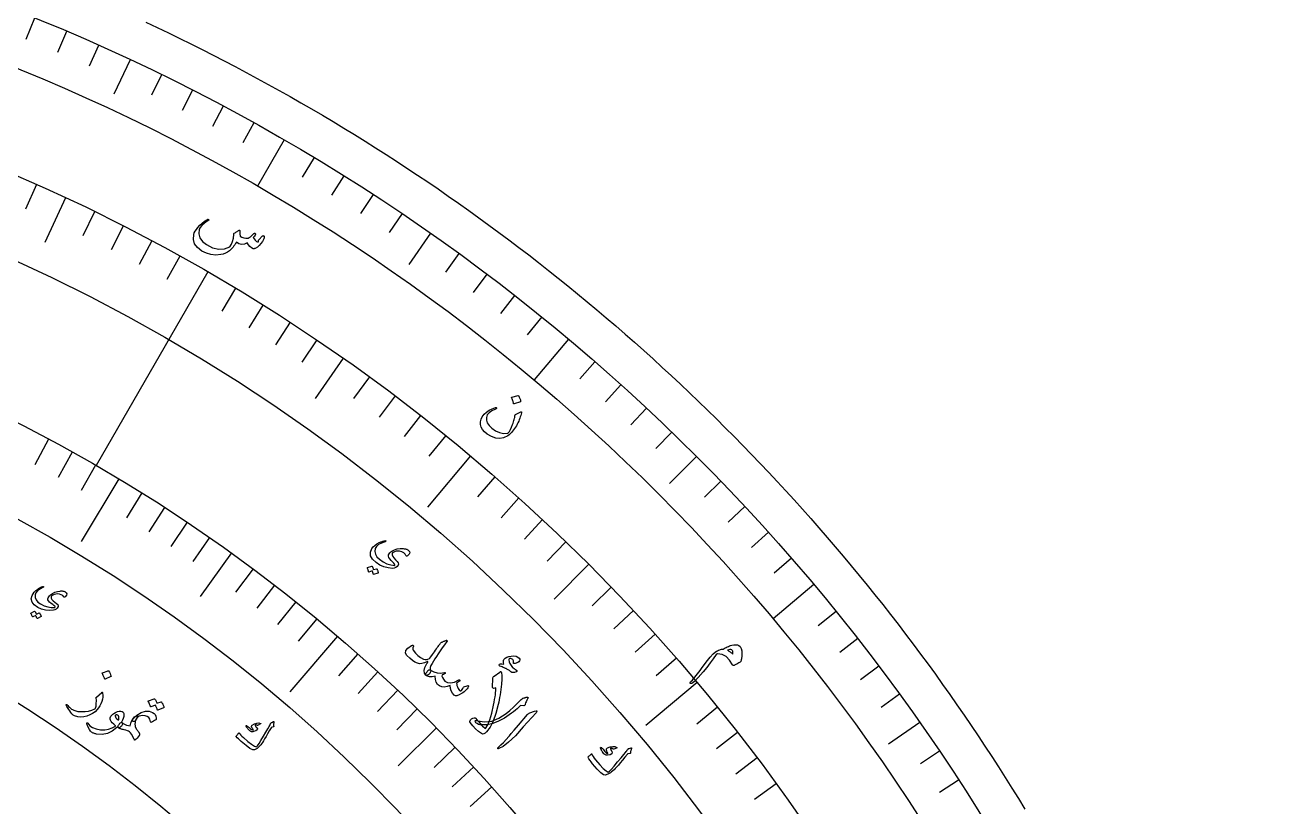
# Model space of a CAD drawing. Header units: millimetres. Extents: x -59 to 59, y -59 to 76.
# Drawn here: x 21.39 to 57.82, y 30.71 to 53.41 of the extents above; entities that cross this region are included whole.
import ezdxf

# ---------------------------------------------------------------- set-up
doc = ezdxf.new("R2010")
doc.units = ezdxf.units.MM
for name, color, linetype in [('CUT_OUTER', 1, 'Continuous'), ('ENGRAVE', 7, 'Continuous'), ('ENGRAVE_FINE', 8, 'Continuous'), ('TEXT', 5, 'Continuous')]:
    doc.layers.add(name, color=color, linetype=linetype)

msp = doc.modelspace()

# ---------------------------------------------------------------- linework, layer by layer
at = {"layer": 'CUT_OUTER'}
msp.add_lwpolyline([(24.898, 53.4891), (25.2258, 53.3354), (25.5525, 53.1796), (25.8784, 53.0218), (26.2032, 52.862), (26.5271, 52.7002), (26.8499, 52.5365), (27.1718, 52.3707), (27.4926, 52.203), (27.8124, 52.0334), (28.1312, 51.8617), (28.4488, 51.6881), (28.7655, 51.5126), (29.081, 51.3351), (29.3954, 51.1557), (29.7088, 50.9744), (30.021, 50.7911), (30.3321, 50.606), (30.642, 50.4189), (30.9508, 50.23), (31.2584, 50.0391), (31.5649, 49.8464), (31.8701, 49.6517), (32.1742, 49.4553), (32.477, 49.2569), (32.7786, 49.0567), (33.079, 48.8547), (33.3782, 48.6508), (33.6761, 48.445), (33.9727, 48.2375), (34.268, 48.0281), (34.5621, 47.817), (34.8548, 47.604), (35.1463, 47.3892), (35.4364, 47.1727), (35.7252, 46.9544), (36.0126, 46.7343), (36.2987, 46.5124), (36.5834, 46.2888), (36.8667, 46.0635), (37.1487, 45.8364), (37.4292, 45.6076), (37.7083, 45.3771), (37.9861, 45.1449), (38.2623, 44.9109), (38.5372, 44.6753), (38.8106, 44.438), (39.0825, 44.199), (39.353, 43.9584), (39.622, 43.7161), (39.8895, 43.4722), (40.1555, 43.2266), (40.4199, 42.9794), (40.6829, 42.7306), (40.9443, 42.4801), (41.2042, 42.2281), (41.4625, 41.9745), (41.7193, 41.7193), (41.9745, 41.4625), (42.2281, 41.2042), (42.4801, 40.9443), (42.7306, 40.6829), (42.9794, 40.4199), (43.2266, 40.1555), (43.4722, 39.8895), (43.7161, 39.622), (43.9584, 39.353), (44.199, 39.0825), (44.438, 38.8106), (44.6753, 38.5372), (44.9109, 38.2623), (45.1449, 37.9861), (45.3771, 37.7083), (45.6076, 37.4292), (45.8364, 37.1487), (46.0635, 36.8667), (46.2888, 36.5834), (46.5124, 36.2987), (46.7343, 36.0126), (46.9544, 35.7252), (47.1727, 35.4364), (47.3892, 35.1463), (47.604, 34.8548), (47.817, 34.5621), (48.0281, 34.268), (48.2375, 33.9727), (48.445, 33.6761), (48.6508, 33.3782), (48.8547, 33.079), (49.0567, 32.7786), (49.2569, 32.477), (49.4553, 32.1742), (49.6517, 31.8701), (49.8464, 31.5649), (50.0391, 31.2584), (50.23, 30.9508), (50.4189, 30.642)], dxfattribs=at)
at = {"layer": 'ENGRAVE'}
for points in [[(24.4358, 52.4027), (23.9683, 51.4001)], [(28.91, 50.0736), (28.1356, 48.7323)], [(22.5657, 48.3923), (21.9623, 47.0983)], [(33.1642, 47.3634), (32.5297, 46.4572)], [(26.6975, 46.2414), (23.4525, 40.6209)], [(37.166, 44.2927), (36.1705, 43.1063)], [(30.6261, 43.7386), (29.8072, 42.569)], [(34.3216, 40.9029), (33.0701, 39.4115)], [(40.8849, 40.8849), (40.1027, 40.1027)], [(24.1113, 40.2334), (23.0195, 38.4115)], [(27.3782, 38.0856), (26.469, 36.8209)], [(37.756, 37.756), (36.7464, 36.7464)], [(44.2927, 37.166), (43.1063, 36.1705)], [(30.4581, 35.6705), (29.0788, 34.0552)], [(40.9029, 34.3216), (39.4115, 33.0701)], [(47.3634, 33.1642), (46.4572, 32.5297)], [(33.3295, 33.0034), (32.2227, 31.9074)]]:
    msp.add_lwpolyline(points, dxfattribs=at)
for radius in [57.82, 57.82, 56.2713, 53.395, 53.395, 51.1235, 46.905, 46.905, 44.427, 39.825, 39.825]:
    msp.add_circle((0, 0), radius, dxfattribs=at)
at = {"layer": 'ENGRAVE_FINE'}
for points in [[(21.6598, 53.6098), (21.4111, 52.9944)], [(22.5921, 53.2236), (22.3327, 52.6126)], [(23.5175, 52.8212), (23.2475, 52.2148)], [(25.3466, 51.9683), (25.0557, 51.3717)], [(26.2497, 51.518), (25.9484, 50.9266)], [(27.1448, 51.052), (26.8332, 50.466)], [(28.0317, 50.5705), (27.7099, 49.99)], [(29.7795, 49.5614), (29.4376, 48.9925)], [(30.6399, 49.0341), (30.2882, 48.4712)], [(21.7177, 48.7788), (21.4009, 48.0673)], [(31.491, 48.4919), (31.1295, 47.9353)], [(23.4068, 47.9911), (23.0654, 47.2911)], [(32.3325, 47.935), (31.9614, 47.3847)], [(24.2408, 47.5753), (23.8873, 46.8814)], [(25.0674, 47.145), (24.7018, 46.4573)], [(25.8864, 46.7003), (25.5088, 46.0192)], [(33.9857, 46.7774), (33.5956, 46.2404)], [(34.7969, 46.1771), (34.3975, 45.647)], [(27.5005, 45.7684), (27.0993, 45.1009)], [(35.5975, 45.5628), (35.1889, 45.0397)], [(28.295, 45.2815), (27.8823, 44.6211)], [(36.3873, 44.9346), (35.9696, 44.4187)], [(29.081, 44.7808), (28.6568, 44.1277)], [(29.8581, 44.2665), (29.4226, 43.6208)], [(37.9333, 43.6373), (37.4979, 43.1364)], [(31.3848, 43.1975), (30.927, 42.5674)], [(32.1339, 42.6431), (31.6652, 42.0212)], [(38.6891, 42.9686), (38.245, 42.4754)], [(39.4331, 42.2869), (38.9805, 41.8014)], [(32.8732, 42.0758), (32.3938, 41.4621)], [(40.1651, 41.5922), (39.7041, 41.1148)], [(22.0707, 41.3879), (21.671, 40.6383)], [(33.6026, 41.4957), (33.1124, 40.8905)], [(22.7572, 41.0145), (22.345, 40.2716)], [(23.4374, 40.6296), (23.0129, 39.8937)], [(35.0303, 40.2977), (34.5193, 39.71)], [(41.5922, 40.1651), (41.1148, 39.7041)], [(24.7786, 39.8259), (24.3297, 39.1045)], [(25.4391, 39.4073), (24.9783, 38.6935)], [(35.7282, 39.6802), (35.2071, 39.1015)], [(42.2869, 39.4331), (41.8014, 38.9805)], [(36.4153, 39.0506), (35.8842, 38.4811)], [(26.0926, 38.9776), (25.62, 38.2716)], [(42.9686, 38.6891), (42.4754, 38.245)], [(26.739, 38.537), (26.2547, 37.839)], [(37.0913, 38.4091), (36.5503, 37.8489)], [(43.6373, 37.9333), (43.1364, 37.4979)], [(28.0098, 37.6235), (27.5025, 36.942)], [(28.6338, 37.1508), (28.1151, 36.4779)], [(38.4091, 37.0913), (37.8489, 36.5503)], [(29.2499, 36.6677), (28.7201, 36.0035)], [(29.8581, 36.1742), (29.3173, 35.519)], [(39.0506, 36.4153), (38.4811, 35.8842)], [(44.9346, 36.3873), (44.4187, 35.9696)], [(39.6802, 35.7282), (39.1015, 35.2071)], [(45.5628, 35.5975), (45.0397, 35.1889)], [(31.0497, 35.1567), (30.4873, 34.5199)], [(40.2977, 35.0303), (39.71, 34.5193)], [(31.6328, 34.633), (31.0599, 34.0057)], [(46.1771, 34.7969), (45.647, 34.3975)], [(32.2073, 34.0994), (31.6239, 33.4818)], [(46.7774, 33.9857), (46.2404, 33.5956)], [(32.7729, 33.5562), (32.1793, 32.9484)], [(41.4957, 33.6026), (40.8905, 33.1124)], [(42.0758, 32.8732), (41.4621, 32.3938)], [(33.877, 32.4412), (33.2633, 31.8536)], [(42.6431, 32.1339), (42.0212, 31.6652)], [(47.935, 32.3325), (47.3847, 31.9614)], [(34.4151, 31.8697), (33.7917, 31.2925)], [(43.1975, 31.3848), (42.5674, 30.927)], [(48.4919, 31.491), (47.9353, 31.1295)], [(34.9438, 31.2892), (34.3108, 30.7224)]]:
    msp.add_lwpolyline(points, dxfattribs=at)
at = {"layer": 'TEXT'}
for points in [[(28.2845, 47.2861), (28.2925, 47.2922), (28.3001, 47.2954), (28.3072, 47.2958), (28.3139, 47.2934), (28.321, 47.2878), (28.326, 47.2812), (28.3286, 47.2733), (28.329, 47.2644), (28.3258, 47.2353), (28.3163, 47.2024), (28.3005, 47.1659), (28.2784, 47.1257), (28.2359, 47.064), (28.1872, 47.0102), (28.1326, 46.9643), (28.0719, 46.9264), (28.0544, 46.919), (28.0378, 46.9151), (28.0221, 46.9148), (28.0072, 46.9179), (27.9608, 46.9417), (27.9174, 46.9782), (27.8769, 47.0275), (27.8392, 47.0896), (27.7552, 47.0533), (27.6754, 47.0433), (27.5997, 47.0595), (27.528, 47.1019), (27.503, 47.0645), (27.4778, 47.0291), (27.4525, 46.9959), (27.427, 46.9647), (27.4012, 46.9354), (27.375, 46.9077), (27.3484, 46.8817), (27.3214, 46.8572), (27.2678, 46.816), (27.2088, 46.7834), (27.1446, 46.7594), (27.0751, 46.744), (26.9279, 46.7336), (26.7868, 46.7477), (26.6519, 46.7861), (26.5228, 46.849), (26.3932, 46.9477), (26.3103, 47.0609), (26.2742, 47.1889), (26.2849, 47.3319), (26.3005, 47.3769), (26.3262, 47.426), (26.3621, 47.4792), (26.4082, 47.5365), (26.4642, 47.5962), (26.5291, 47.6546), (26.6028, 47.7118), (26.6853, 47.7676), (26.6912, 47.7708), (26.697, 47.7721), (26.7027, 47.7717), (26.7083, 47.7694), (26.7133, 47.766), (26.717, 47.7621), (26.7196, 47.7576), (26.7209, 47.7526), (26.7203, 47.7467), (26.7182, 47.7413), (26.7146, 47.7365), (26.7094, 47.7322), (26.6019, 47.6566), (26.5225, 47.5893), (26.471, 47.5307), (26.4473, 47.4806), (26.4346, 47.3481), (26.4646, 47.2298), (26.5372, 47.1256), (26.6525, 47.0352), (26.8349, 46.9464), (27.0095, 46.9062), (27.1767, 46.9145), (27.3367, 46.9717), (27.3794, 47.0458), (27.4127, 47.1309), (27.4368, 47.2269), (27.4514, 47.334), (27.4519, 47.3454), (27.4541, 47.3546), (27.4577, 47.3617), (27.4629, 47.3667), (27.4848, 47.3815), (27.5054, 47.3954), (27.5249, 47.4082), (27.5432, 47.42), (27.5601, 47.4305), (27.5756, 47.4396), (27.5897, 47.4473), (27.6022, 47.4535), (27.6085, 47.4555), (27.6136, 47.4549), (27.6174, 47.4516), (27.6199, 47.4456), (27.6208, 47.4417), (27.6217, 47.4359), (27.6228, 47.4282), (27.624, 47.4186), (27.625, 47.4072), (27.6258, 47.3941), (27.6262, 47.3794), (27.6262, 47.363), (27.627, 47.3311), (27.6293, 47.3069), (27.633, 47.2905), (27.6382, 47.282), (27.6837, 47.2499), (27.7363, 47.23), (27.7961, 47.2222), (27.8631, 47.2265), (27.8932, 47.2378), (27.9312, 47.263), (27.9771, 47.3021), (28.031, 47.3551), (28.0362, 47.3601), (28.0422, 47.3633), (28.049, 47.3649), (28.0566, 47.3647), (28.0633, 47.3635), (28.0689, 47.3611), (28.0734, 47.3575), (28.0769, 47.3526), (28.0772, 47.337), (28.067, 47.3139), (28.0466, 47.2833), (28.0157, 47.2452), (28.0394, 47.2005), (28.0702, 47.162), (28.1081, 47.1298), (28.1531, 47.1039), (28.1605, 47.1176), (28.1653, 47.1295), (28.1674, 47.1396), (28.1669, 47.1478), (28.1656, 47.156), (28.1661, 47.1632), (28.1685, 47.1692), (28.1726, 47.1741)], [(35.7011, 42.6581), (35.7049, 42.6585), (35.7088, 42.6572), (35.7129, 42.6545), (35.7171, 42.6503), (35.7386, 42.6104), (35.7558, 42.5692), (35.7687, 42.5267), (35.7773, 42.4829), (35.7771, 42.4774), (35.7755, 42.4732), (35.7724, 42.4702), (35.7679, 42.4684), (35.586, 42.4097), (35.5806, 42.4092), (35.5763, 42.4116), (35.573, 42.417), (35.5708, 42.4252), (35.5689, 42.4324), (35.5657, 42.4434), (35.5612, 42.4584), (35.5553, 42.4772), (35.5479, 42.5001), (35.5387, 42.5272), (35.5278, 42.5585), (35.5151, 42.5941), (35.5138, 42.5993), (35.5142, 42.6032), (35.5163, 42.6056), (35.52, 42.6067)], [(35.8006, 42.1561), (35.7911, 42.117), (35.78, 42.077), (35.7676, 42.0362), (35.7536, 41.9945), (35.7378, 41.952), (35.7198, 41.9085), (35.6996, 41.8641), (35.6772, 41.8188), (35.6535, 41.7748), (35.6283, 41.7327), (35.6014, 41.6925), (35.5731, 41.6541), (35.543, 41.6175), (35.5112, 41.5825), (35.4777, 41.5492), (35.4425, 41.5175), (35.4026, 41.4868), (35.3623, 41.4612), (35.3216, 41.4409), (35.2806, 41.4258), (35.1688, 41.407), (35.0529, 41.4185), (34.9327, 41.4602), (34.8081, 41.532), (34.728, 41.5957), (34.6679, 41.6637), (34.6277, 41.736), (34.6076, 41.8128), (34.6081, 41.8895), (34.6265, 41.9644), (34.663, 42.0376), (34.7176, 42.109), (34.7874, 42.1747), (34.8654, 42.2288), (34.9516, 42.2713), (35.046, 42.3021), (35.0586, 42.3042), (35.0683, 42.3031), (35.075, 42.2988), (35.0789, 42.2915), (35.0801, 42.2819), (35.0757, 42.2734), (35.0656, 42.2661), (35.05, 42.2601), (34.9419, 42.2124), (34.861, 42.1557), (34.8074, 42.09), (34.7808, 42.0153), (34.7808, 41.9378), (34.8073, 41.8603), (34.8603, 41.7829), (34.9397, 41.7054), (35.0505, 41.6296), (35.1643, 41.5797), (35.2813, 41.5559), (35.4015, 41.558), (35.4048, 41.5589), (35.4085, 41.5612), (35.4126, 41.5649), (35.4172, 41.5699), (35.4495, 41.6125), (35.4813, 41.6672), (35.5124, 41.734), (35.5428, 41.8129), (35.5568, 41.8537), (35.5694, 41.892), (35.5805, 41.9279), (35.5902, 41.9613), (35.5984, 41.9923), (35.6047, 42.0207), (35.6093, 42.0466), (35.612, 42.07), (35.6139, 42.0818), (35.6174, 42.0913), (35.6224, 42.0984), (35.6289, 42.1032), (35.7801, 42.1818), (35.7907, 42.1849), (35.7976, 42.1817), (35.8009, 42.172), (35.8006, 42.1561)], [(32.4475, 38.0086), (32.4216, 38.0516), (32.3816, 38.0865), (32.3275, 38.1133), (32.2593, 38.132), (32.2099, 38.1366), (32.1622, 38.1325), (32.1161, 38.1199), (32.0718, 38.0986), (32.0644, 38.093), (32.0583, 38.086), (32.0533, 38.0775), (32.0495, 38.0675), (32.047, 38.0286), (32.0616, 37.9854), (32.093, 37.938), (32.1413, 37.8863), (32.1894, 37.8357), (32.2191, 37.7927), (32.2303, 37.7575), (32.2231, 37.73), (32.1894, 37.6885), (32.1506, 37.6591), (32.1065, 37.6417), (32.0572, 37.6365), (31.9266, 37.6498), (31.8033, 37.6823), (31.6872, 37.7339), (31.5782, 37.8048), (31.4763, 37.9026), (31.4224, 38.0029), (31.4167, 38.1059), (31.4592, 38.2119), (31.4957, 38.2592), (31.5435, 38.3039), (31.6028, 38.3457), (31.6736, 38.3847), (31.6949, 38.3942), (31.7159, 38.4029), (31.7367, 38.4109), (31.7573, 38.4182), (31.7777, 38.4247), (31.7981, 38.4305), (31.8186, 38.4355), (31.839, 38.4399), (31.8487, 38.4407), (31.8553, 38.4388), (31.8587, 38.4343), (31.859, 38.4272), (31.8568, 38.4204), (31.8531, 38.4149), (31.8479, 38.4107), (31.841, 38.4078), (31.7327, 38.3715), (31.6494, 38.3267), (31.5911, 38.2736), (31.5578, 38.2123), (31.5448, 38.1294), (31.5606, 38.0502), (31.6052, 37.9745), (31.6786, 37.9023), (31.7862, 37.8259), (31.8943, 37.7704), (32.0032, 37.7358), (32.1128, 37.722), (32.1204, 37.7223), (32.1253, 37.7249), (32.1276, 37.7297), (32.1272, 37.7367), (32.1185, 37.7566), (32.0978, 37.7848), (32.0652, 37.8211), (32.0206, 37.8656), (31.9768, 37.9129), (31.9491, 37.9557), (31.9374, 37.994), (31.9417, 38.028), (31.9568, 38.0594), (31.9778, 38.088), (32.0046, 38.114), (32.0372, 38.1372), (32.1112, 38.1744), (32.1911, 38.1987), (32.2769, 38.2102), (32.3685, 38.2086), (32.3917, 38.2069), (32.4134, 38.2041), (32.4335, 38.2003), (32.452, 38.1954), (32.4688, 38.1896), (32.484, 38.1831), (32.4976, 38.1757), (32.5096, 38.1676), (32.549, 38.1271), (32.5593, 38.0862), (32.5405, 38.0447), (32.4928, 38.0027), (32.4766, 37.9943), (32.4637, 37.9924), (32.454, 37.9972), (32.4475, 38.0086)], [(31.5897, 37.6269), (31.5923, 37.6272), (31.5949, 37.6264), (31.5977, 37.6246), (31.6005, 37.6217), (31.6079, 37.6085), (31.6146, 37.595), (31.6206, 37.5815), (31.6259, 37.5678), (31.6305, 37.5539), (31.6344, 37.5396), (31.6377, 37.5248), (31.6402, 37.5097), (31.64, 37.506), (31.6387, 37.5029), (31.6363, 37.5005), (31.6328, 37.4987), (31.5082, 37.4581), (31.5058, 37.4582), (31.5036, 37.46), (31.5017, 37.4635), (31.5001, 37.4687), (31.4995, 37.4728), (31.4979, 37.4789), (31.4955, 37.4871), (31.4922, 37.4974), (31.4881, 37.5098), (31.483, 37.5245), (31.4771, 37.5415), (31.4702, 37.5608), (31.3727, 37.5296), (31.3691, 37.5292), (31.3662, 37.5308), (31.3641, 37.5343), (31.3626, 37.5399), (31.3614, 37.5448), (31.3593, 37.5523), (31.3564, 37.5623), (31.3526, 37.5751), (31.3478, 37.5905), (31.3419, 37.6088), (31.3348, 37.63), (31.3265, 37.654), (31.3262, 37.6571), (31.3269, 37.6595), (31.3285, 37.661), (31.331, 37.6617), (31.4538, 37.6986), (31.4564, 37.6989), (31.459, 37.6981), (31.4618, 37.6963), (31.4646, 37.6935), (31.4713, 37.6827), (31.4773, 37.6716), (31.4827, 37.6603), (31.4873, 37.6487), (31.4914, 37.6369), (31.4948, 37.625), (31.4977, 37.613), (31.5, 37.6008)], [(22.5099, 36.8098), (22.4804, 36.8446), (22.4395, 36.8703), (22.3871, 36.8866), (22.3232, 36.8937), (22.2782, 36.8907), (22.2359, 36.8803), (22.1964, 36.8623), (22.1596, 36.8368), (22.1538, 36.8308), (22.1493, 36.8236), (22.146, 36.8152), (22.144, 36.8058), (22.1474, 36.7705), (22.1666, 36.7338), (22.2017, 36.6957), (22.2524, 36.6562), (22.3028, 36.6176), (22.3356, 36.5833), (22.3507, 36.5533), (22.3482, 36.5276), (22.3239, 36.4855), (22.2932, 36.4535), (22.2561, 36.4317), (22.2126, 36.42), (22.0935, 36.4132), (21.9782, 36.4247), (21.8666, 36.4544), (21.7587, 36.5023), (21.6532, 36.5754), (21.5905, 36.6577), (21.5706, 36.7494), (21.5936, 36.8506), (21.6195, 36.8984), (21.656, 36.9453), (21.7032, 36.9914), (21.7611, 37.0365), (21.7789, 37.0481), (21.7965, 37.059), (21.814, 37.0692), (21.8315, 37.0786), (21.8489, 37.0874), (21.8664, 37.0955), (21.884, 37.103), (21.9017, 37.1099), (21.9103, 37.1119), (21.9165, 37.1112), (21.9202, 37.1077), (21.9215, 37.1013), (21.9205, 37.0949), (21.918, 37.0895), (21.9138, 37.0849), (21.9081, 37.0813), (21.8161, 37.0332), (21.7478, 36.981), (21.7031, 36.925), (21.682, 36.8652), (21.6822, 36.7889), (21.7077, 36.72), (21.7586, 36.6585), (21.8348, 36.6043), (21.9423, 36.5511), (22.0473, 36.5168), (22.1499, 36.5013), (22.2503, 36.5047), (22.257, 36.506), (22.2611, 36.509), (22.2625, 36.5136), (22.2611, 36.5199), (22.2504, 36.5365), (22.2279, 36.5589), (22.1934, 36.5868), (22.147, 36.6204), (22.101, 36.6565), (22.0699, 36.691), (22.0539, 36.7237), (22.0529, 36.7548), (22.062, 36.7852), (22.0768, 36.8139), (22.0971, 36.841), (22.1231, 36.8665), (22.1842, 36.9105), (22.2524, 36.9438), (22.3278, 36.9663), (22.4102, 36.9781), (22.4314, 36.9798), (22.4513, 36.9804), (22.4698, 36.9799), (22.4871, 36.9781), (22.5031, 36.9754), (22.5177, 36.9716), (22.5309, 36.967), (22.5428, 36.9614), (22.584, 36.9307), (22.5991, 36.8954), (22.5882, 36.8555), (22.5513, 36.811), (22.538, 36.8011), (22.5267, 36.7976), (22.5173, 36.8005), (22.5099, 36.8098)], [(21.7944, 36.3444), (21.7967, 36.3449), (21.7992, 36.3446), (21.8019, 36.3434), (21.8048, 36.3412), (21.8134, 36.3304), (21.8213, 36.3193), (21.8286, 36.308), (21.8353, 36.2965), (21.8415, 36.2846), (21.847, 36.2723), (21.852, 36.2596), (21.8565, 36.2464), (21.8568, 36.243), (21.8561, 36.2401), (21.8543, 36.2375), (21.8514, 36.2355), (21.7453, 36.1811), (21.7432, 36.1809), (21.741, 36.1822), (21.7388, 36.1851), (21.7366, 36.1895), (21.7354, 36.1931), (21.7332, 36.1984), (21.7299, 36.2054), (21.7254, 36.2141), (21.7199, 36.2246), (21.7133, 36.2371), (21.7055, 36.2515), (21.6966, 36.2678), (21.6137, 36.2258), (21.6105, 36.2249), (21.6076, 36.2259), (21.6052, 36.2289), (21.6031, 36.2337), (21.6013, 36.2378), (21.5984, 36.2443), (21.5943, 36.2529), (21.5891, 36.2637), (21.5826, 36.2769), (21.5746, 36.2925), (21.5652, 36.3105), (21.5544, 36.3308), (21.5537, 36.3336), (21.5539, 36.3358), (21.5552, 36.3374), (21.5574, 36.3384), (21.6622, 36.3892), (21.6645, 36.3898), (21.667, 36.3895), (21.6697, 36.3883), (21.6726, 36.3861), (21.6802, 36.3774), (21.6872, 36.3683), (21.6936, 36.3589), (21.6995, 36.3492), (21.7048, 36.3392), (21.7095, 36.329), (21.7138, 36.3186), (21.7176, 36.308)], [(33.1604, 34.6844), (33.1667, 34.6673), (33.1675, 34.6494), (33.1626, 34.6305), (33.1522, 34.6107), (33.1368, 34.5886), (33.1198, 34.5695), (33.1015, 34.5534), (33.0817, 34.5402), (33.0624, 34.5313), (33.0456, 34.5277), (33.0313, 34.5297), (33.0195, 34.537), (32.9839, 34.5971), (32.9762, 34.6699), (32.9965, 34.7555), (33.0447, 34.854), (33.054, 34.87), (33.0621, 34.8838), (33.0689, 34.8956), (33.0746, 34.9052), (33.0789, 34.9127), (33.082, 34.918), (33.0839, 34.9212), (33.0845, 34.9223), (33.0866, 34.9294), (33.0854, 34.9331), (33.0809, 34.9333), (33.0731, 34.93), (32.9855, 34.8932), (32.9075, 34.873), (32.8391, 34.8694), (32.7803, 34.8824), (32.7093, 34.9164), (32.635, 34.9657), (32.5573, 35.0303), (32.4762, 35.1101), (32.4364, 35.179), (32.4448, 35.2493), (32.5013, 35.321), (32.6063, 35.3939), (32.6211, 35.4006), (32.6343, 35.4034), (32.6459, 35.4024), (32.6558, 35.3975), (32.6628, 35.3897), (32.6657, 35.3799), (32.6644, 35.3681), (32.6591, 35.3544), (32.6476, 35.3251), (32.6428, 35.2993), (32.6446, 35.277), (32.6531, 35.2581), (32.7202, 35.1734), (32.7932, 35.103), (32.8723, 35.0468), (32.9574, 35.0049), (33.0003, 34.9929), (33.043, 34.9911), (33.0857, 34.9995), (33.1284, 35.018), (33.1415, 35.0335), (33.1697, 35.0716), (33.2132, 35.1324), (33.2718, 35.2159), (33.3034, 35.2603), (33.332, 35.3004), (33.3576, 35.3361), (33.3803, 35.3673), (33.3996, 35.3941), (33.4154, 35.4163), (33.4277, 35.4338), (33.4363, 35.4468), (33.4509, 35.4653), (33.4654, 35.4801), (33.4798, 35.491), (33.4942, 35.4981), (33.5134, 35.5055), (33.5314, 35.5124), (33.548, 35.5188), (33.5634, 35.5246), (33.5774, 35.53), (33.5899, 35.535), (33.6008, 35.5397), (33.6103, 35.5441), (33.6186, 35.547), (33.6259, 35.5473), (33.6324, 35.5449), (33.6379, 35.5398), (33.6417, 35.532), (33.6429, 35.5242), (33.6414, 35.5166), (33.6374, 35.5092), (33.5678, 35.4155), (33.5027, 35.3259), (33.4421, 35.2405), (33.3859, 35.1593), (33.3341, 35.0823), (33.2865, 35.0096), (33.2432, 34.9414), (33.2041, 34.8774), (33.1708, 34.8148), (33.1524, 34.7617), (33.1489, 34.7182), (33.1604, 34.6844)], [(41.6547, 35.2911), (41.6844, 35.3087), (41.7146, 35.3255), (41.7453, 35.3414), (41.7765, 35.3566), (41.8082, 35.3706), (41.8404, 35.383), (41.873, 35.3939), (41.906, 35.4032), (41.9696, 35.4157), (42.0244, 35.4191), (42.0702, 35.4137), (42.1072, 35.3993), (42.1484, 35.3646), (42.1776, 35.3129), (42.1949, 35.2443), (42.2001, 35.1588), (42.1998, 35.1338), (42.1987, 35.1088), (42.1968, 35.084), (42.1942, 35.0592), (42.1909, 35.0344), (42.187, 35.0095), (42.1825, 34.9845), (42.1774, 34.9593), (42.1738, 34.9455), (42.1686, 34.934), (42.162, 34.9247), (42.1539, 34.9176), (42.1158, 34.8954), (42.0816, 34.8757), (42.0514, 34.8586), (42.0251, 34.8441), (42.0032, 34.8323), (41.9859, 34.8233), (41.9734, 34.8172), (41.9656, 34.814), (41.954, 34.8125), (41.9441, 34.8149), (41.9359, 34.821), (41.9294, 34.8309), (41.8419, 34.9721), (41.7397, 35.073), (41.623, 35.1334), (41.492, 35.1533), (41.4793, 35.1518), (41.4686, 35.148), (41.4597, 35.142), (41.4526, 35.1338), (41.3671, 35.0126), (41.276, 34.8889), (41.1792, 34.7627), (41.0768, 34.6341), (40.9343, 34.4666), (40.8244, 34.3547), (40.7472, 34.2983), (40.7028, 34.2972), (40.6976, 34.3075), (40.6996, 34.3209), (40.7088, 34.3373), (40.7252, 34.3567), (40.7618, 34.3942), (40.7989, 34.4346), (40.8365, 34.4777), (40.8744, 34.5235), (40.9129, 34.5719), (40.952, 34.6225), (40.9916, 34.6753), (41.0317, 34.7304), (41.1663, 34.9151), (41.2772, 35.0564), (41.3647, 35.154), (41.4288, 35.208), (41.4624, 35.2286), (41.4946, 35.2462), (41.5254, 35.2606), (41.5549, 35.272), (41.5827, 35.2805), (41.6086, 35.2865), (41.6326, 35.2901), (41.6547, 35.2911)], [(35.5198, 34.6168), (35.4946, 34.6347), (35.4712, 34.6512), (35.4495, 34.6663), (35.4295, 34.68), (35.4112, 34.6922), (35.3947, 34.7026), (35.3799, 34.7112), (35.3668, 34.7181), (35.3531, 34.7246), (35.3365, 34.7324), (35.3169, 34.7413), (35.2944, 34.7514), (35.2688, 34.7625), (35.2401, 34.7746), (35.2082, 34.7877), (35.1732, 34.8016), (35.16, 34.8085), (35.1516, 34.817), (35.1477, 34.8274), (35.1485, 34.8394), (35.1609, 34.8585), (35.1889, 34.8671), (35.2323, 34.8653), (35.2913, 34.8529), (35.2793, 34.8952), (35.2751, 34.9321), (35.2787, 34.9635), (35.29, 34.9895), (35.3238, 35.0259), (35.371, 35.055), (35.4315, 35.0766), (35.5053, 35.0907), (35.5802, 35.0944), (35.6439, 35.0848), (35.6963, 35.0619), (35.7375, 35.0259), (35.7535, 34.999), (35.757, 34.9735), (35.7481, 34.9494), (35.7268, 34.9267), (35.699, 34.9069), (35.6708, 34.8917), (35.6422, 34.8808), (35.6131, 34.8745), (35.5894, 34.8734), (35.5736, 34.8784), (35.5657, 34.8895), (35.5657, 34.9067), (35.5687, 34.9293), (35.5666, 34.9503), (35.5594, 34.9695), (35.5471, 34.987), (35.5316, 35.0028), (35.5147, 35.0135), (35.4964, 35.0191), (35.4768, 35.0197), (35.4578, 35.0155), (35.4447, 35.007), (35.4376, 34.994), (35.4365, 34.9766), (35.4448, 34.924), (35.4655, 34.8706), (35.4984, 34.8162), (35.5437, 34.7608), (35.5482, 34.7565), (35.5535, 34.752), (35.5596, 34.7473), (35.5666, 34.7423), (35.5742, 34.737), (35.5825, 34.7313), (35.5913, 34.7252), (35.6008, 34.7186), (35.6109, 34.7113), (35.6202, 34.7048), (35.6285, 34.699), (35.6358, 34.694), (35.6423, 34.6895), (35.6478, 34.6853), (35.6525, 34.6815), (35.6562, 34.6779), (35.6622, 34.6703), (35.6656, 34.6626), (35.6663, 34.6548), (35.6644, 34.6468), (35.6615, 34.6402), (35.6579, 34.6348), (35.6534, 34.6306), (35.6481, 34.6278), (35.6029, 34.6154), (35.5665, 34.6094), (35.5388, 34.6099), (35.5198, 34.6168)], [(41.7863, 35.2575), (41.8053, 35.2477), (41.8244, 35.2367), (41.8437, 35.2244), (41.8632, 35.2109), (41.8828, 35.1962), (41.9024, 35.1804), (41.922, 35.1637), (41.9415, 35.1458), (41.9393, 35.1922), (41.9328, 35.2283), (41.922, 35.2542), (41.9069, 35.2699), (41.8806, 35.2815), (41.8517, 35.2833), (41.8203, 35.2753), (41.7863, 35.2575)], [(23.7981, 34.6657), (23.8017, 34.6663), (23.8054, 34.6656), (23.8095, 34.6634), (23.8138, 34.6598), (23.8376, 34.6244), (23.8573, 34.5874), (23.8732, 34.5488), (23.8852, 34.5086), (23.8855, 34.5035), (23.8844, 34.4995), (23.8818, 34.4964), (23.8778, 34.4943), (23.713, 34.4235), (23.708, 34.4226), (23.7038, 34.4244), (23.7002, 34.4291), (23.6974, 34.4367), (23.695, 34.4432), (23.691, 34.4532), (23.6854, 34.4668), (23.6782, 34.4838), (23.6692, 34.5046), (23.6582, 34.5291), (23.6452, 34.5574), (23.6301, 34.5895), (23.6284, 34.5942), (23.6284, 34.5979), (23.6301, 34.6003), (23.6335, 34.6017)], [(34.2545, 34.232), (34.2604, 34.2308), (34.2637, 34.2259), (34.2644, 34.2172), (34.2625, 34.2046), (34.256, 34.1867), (34.2429, 34.165), (34.2232, 34.1395), (34.1968, 34.1102), (34.1657, 34.0781), (34.1331, 34.049), (34.0991, 34.0229), (34.0638, 33.9998), (33.9891, 33.9608), (33.9285, 33.9397), (33.882, 33.9366), (33.8495, 33.9514), (33.7966, 34.0107), (33.7592, 34.0771), (33.7372, 34.1508), (33.7306, 34.2319), (33.6417, 34.202), (33.5603, 34.1906), (33.4861, 34.1977), (33.4192, 34.2233), (33.3654, 34.267), (33.3276, 34.3282), (33.3056, 34.4071), (33.2994, 34.5037), (33.2061, 34.4905), (33.1284, 34.4915), (33.0662, 34.507), (33.0195, 34.537), (33.0159, 34.5491), (33.0213, 34.5698), (33.0357, 34.5991), (33.0591, 34.637), (33.0864, 34.6705), (33.1123, 34.6895), (33.137, 34.6942), (33.1604, 34.6844), (33.2518, 34.6295), (33.3494, 34.5994), (33.4532, 34.5943), (33.5632, 34.614), (33.5692, 34.6151), (33.5744, 34.615), (33.5789, 34.6137), (33.5825, 34.6111), (33.586, 34.6069), (33.5882, 34.6024), (33.5893, 34.5974), (33.5892, 34.592), (33.5822, 34.5818), (33.5643, 34.5704), (33.5354, 34.5578), (33.4954, 34.5441), (33.4932, 34.5059), (33.5061, 34.4635), (33.5343, 34.4169), (33.5776, 34.3662), (33.649, 34.3207), (33.7404, 34.3104), (33.8521, 34.3353), (33.9841, 34.3954), (33.9908, 34.3985), (33.9965, 34.3998), (34.0012, 34.3994), (34.005, 34.3971), (34.0091, 34.3922), (34.0119, 34.3871), (34.0132, 34.3818), (34.0131, 34.3762), (34.0112, 34.3702), (34.0084, 34.365), (34.0048, 34.3606), (34.0004, 34.3569), (33.9174, 34.3053), (33.9197, 34.2699), (33.9278, 34.2328), (33.9417, 34.194), (33.9613, 34.1533), (33.9838, 34.1172), (34.0046, 34.0934), (34.0238, 34.082), (34.0414, 34.083), (34.0583, 34.0946), (34.077, 34.1163), (34.0975, 34.1482), (34.1198, 34.1904), (34.1306, 34.1978), (34.1567, 34.2072), (34.1979, 34.2186), (34.2545, 34.232)], [(34.4652, 33.2904), (34.514, 33.2299), (34.5591, 33.1761), (34.6007, 33.129), (34.6386, 33.0886), (34.673, 33.0547), (34.7038, 33.0272), (34.7311, 33.006), (34.7549, 32.9911), (34.8239, 33.0957), (34.8868, 33.2419), (34.9432, 33.43), (34.9926, 33.6602), (35.0082, 33.7474), (35.0217, 33.8279), (35.0331, 33.9018), (35.0424, 33.969), (35.0495, 34.0295), (35.0544, 34.083), (35.0571, 34.1297), (35.0575, 34.1695), (34.9913, 34.1531), (34.976, 34.1586), (34.9656, 34.1681), (34.96, 34.1815), (34.9592, 34.1988), (34.9676, 34.4296), (34.9715, 34.4541), (34.9801, 34.4758), (34.9932, 34.4949), (35.0111, 34.5113), (35.1742, 34.6265), (35.1862, 34.6341), (35.1964, 34.6378), (35.2048, 34.6377), (35.2114, 34.6339), (35.2252, 34.599), (35.2308, 34.5277), (35.2279, 34.42), (35.2163, 34.2759), (35.2083, 34.1953), (35.1993, 34.1167), (35.1894, 34.0399), (35.1786, 33.965), (35.1669, 33.892), (35.1543, 33.8209), (35.1408, 33.7517), (35.1265, 33.6843), (35.057, 33.4201), (34.9774, 33.2), (34.8883, 33.0238), (34.7902, 32.8912), (34.7479, 32.8534), (34.7085, 32.8318), (34.6721, 32.8264), (34.6385, 32.8373), (34.5496, 32.9001), (34.4657, 32.9745), (34.3866, 33.0606), (34.3124, 33.1584), (34.306, 33.1677), (34.3021, 33.1764), (34.3008, 33.1845), (34.302, 33.192), (34.3256, 33.2349), (34.3546, 33.2671), (34.3889, 33.2884), (34.4287, 33.2989), (34.4423, 33.3), (34.453, 33.2989), (34.4606, 33.2957), (34.4652, 33.2904)], [(23.6149, 34.037), (23.6179, 34.0394), (23.6207, 34.0409), (23.6232, 34.0418), (23.6256, 34.0418), (23.6305, 34.039), (23.6347, 34.033), (23.6383, 34.0238), (23.6412, 34.0115), (23.6465, 33.955), (23.6437, 33.8959), (23.6329, 33.8341), (23.6141, 33.7697), (23.5886, 33.704), (23.5583, 33.6429), (23.5232, 33.5864), (23.4834, 33.5343), (23.4196, 33.4738), (23.3485, 33.4226), (23.2702, 33.3807), (23.1847, 33.348), (23.0952, 33.3267), (23.0057, 33.3207), (22.9162, 33.33), (22.8268, 33.3546), (22.8045, 33.3636), (22.7843, 33.3757), (22.7662, 33.3909), (22.7502, 33.4092), (22.7163, 33.4556), (22.6858, 33.4979), (22.6589, 33.5361), (22.6356, 33.5702), (22.6159, 33.6001), (22.5999, 33.6258), (22.5878, 33.6473), (22.5795, 33.6645), (22.5783, 33.6689), (22.578, 33.6728), (22.5784, 33.6761), (22.5797, 33.6788), (22.5821, 33.6818), (22.5851, 33.6842), (22.5885, 33.686), (22.5924, 33.6872), (22.5964, 33.6873), (22.6004, 33.686), (22.6043, 33.6832), (22.6082, 33.679), (22.631, 33.6526), (22.6534, 33.6283), (22.6756, 33.6063), (22.6974, 33.5863), (22.7191, 33.5684), (22.7408, 33.5524), (22.7627, 33.5383), (22.7846, 33.526), (22.8076, 33.5153), (22.8324, 33.5059), (22.8592, 33.4977), (22.8878, 33.4908), (22.9184, 33.4852), (22.9511, 33.481), (22.9859, 33.4783), (23.0227, 33.477), (23.1307, 33.4799), (23.2317, 33.4942), (23.3255, 33.5199), (23.4123, 33.5572), (23.4187, 33.5607), (23.4244, 33.5658), (23.4294, 33.5727), (23.4339, 33.5812), (23.4488, 33.6391), (23.4575, 33.709), (23.4599, 33.7909), (23.4558, 33.8847), (23.4564, 33.8901), (23.4576, 33.8944), (23.4593, 33.8978), (23.4616, 33.9002)], [(34.6394, 33.0894), (34.5934, 33.0943), (34.5513, 33.107), (34.5129, 33.1276), (34.4782, 33.1561), (34.4615, 33.1755), (34.4519, 33.1916), (34.4494, 33.2044), (34.454, 33.2139), (34.4655, 33.2203), (34.4821, 33.2223), (34.5038, 33.2197), (34.5306, 33.2127), (34.7321, 33.1803), (34.9371, 33.2046), (35.1457, 33.286), (35.3579, 33.4248), (35.4664, 33.5126), (35.5706, 33.6045), (35.6705, 33.7006), (35.7659, 33.801), (35.7936, 33.8301), (35.817, 33.8516), (35.8363, 33.8657), (35.8514, 33.8721), (35.8744, 33.8774), (35.8949, 33.8821), (35.9127, 33.8864), (35.9278, 33.8901), (35.9405, 33.8932), (35.9506, 33.8957), (35.9584, 33.8974), (35.9637, 33.8984), (35.9719, 33.8981), (35.9786, 33.8965), (35.9839, 33.8935), (35.9878, 33.8892), (35.9908, 33.8821), (35.992, 33.8757), (35.9914, 33.8699), (35.989, 33.8648), (35.9573, 33.8111), (35.9341, 33.7654), (35.9192, 33.7276), (35.9128, 33.6978), (35.9088, 33.676), (35.8995, 33.6607), (35.8848, 33.652), (35.8649, 33.6497), (35.7727, 33.6518), (35.7264, 33.6067), (35.6766, 33.5618), (35.6235, 33.517), (35.5669, 33.4723), (35.5069, 33.4276), (35.4434, 33.3825), (35.3766, 33.3371), (35.3064, 33.2914), (35.1384, 33.1986), (34.9713, 33.1341), (34.8049, 33.0977), (34.6394, 33.0894)], [(25.3368, 33.7602), (25.3403, 33.7607), (25.3441, 33.7597), (25.3481, 33.7573), (25.3522, 33.7536), (25.3639, 33.7356), (25.3746, 33.7174), (25.3843, 33.699), (25.3931, 33.6803), (25.4009, 33.6613), (25.4078, 33.6417), (25.4137, 33.6215), (25.4188, 33.6008), (25.4189, 33.5956), (25.4173, 33.5913), (25.4142, 33.5878), (25.4096, 33.5852), (25.24, 33.5229), (25.2367, 33.5229), (25.2336, 33.5253), (25.2306, 33.53), (25.2278, 33.5371), (25.2265, 33.5427), (25.2237, 33.5511), (25.2196, 33.5623), (25.214, 33.5763), (25.207, 33.5932), (25.1984, 33.6132), (25.1885, 33.6364), (25.177, 33.6627), (25.0445, 33.6144), (25.0395, 33.6136), (25.0353, 33.6157), (25.0319, 33.6205), (25.0294, 33.6282), (25.0272, 33.6348), (25.0236, 33.645), (25.0184, 33.6587), (25.0119, 33.6761), (25.0036, 33.6971), (24.9935, 33.7221), (24.9814, 33.7509), (24.9675, 33.7836), (24.9667, 33.7879), (24.9673, 33.7911), (24.9694, 33.7933), (24.973, 33.7944), (25.1401, 33.8522), (25.1436, 33.8526), (25.1474, 33.8517), (25.1514, 33.8494), (25.1556, 33.8456), (25.1661, 33.831), (25.1756, 33.8161), (25.1843, 33.8007), (25.1919, 33.7849), (25.1987, 33.7689), (25.2047, 33.7526), (25.21, 33.7362), (25.2144, 33.7195)], [(24.0556, 33.0126), (23.9214, 32.9069), (23.7778, 32.8408), (23.6251, 32.8141), (23.4629, 32.8267), (23.4421, 32.831), (23.422, 32.8359), (23.4027, 32.8414), (23.384, 32.8474), (23.3662, 32.854), (23.3495, 32.8612), (23.3338, 32.8691), (23.3192, 32.8775), (23.2884, 32.9068), (23.2559, 32.9572), (23.2213, 33.0287), (23.1847, 33.1214), (23.1819, 33.133), (23.1819, 33.1422), (23.1849, 33.1492), (23.1906, 33.1538), (23.1976, 33.1557), (23.2041, 33.1542), (23.21, 33.1494), (23.2154, 33.1414), (23.2699, 33.0682), (23.3493, 33.0123), (23.4538, 32.9735), (23.5836, 32.9517), (23.7012, 32.9495), (23.8122, 32.9664), (23.9167, 33.0022), (24.0146, 33.0572), (24.0164, 33.0604), (24.0172, 33.0634), (24.017, 33.0662), (24.0157, 33.0688), (23.9628, 33.1121), (23.9204, 33.1526), (23.8886, 33.1903), (23.8672, 33.2254), (23.8579, 33.2625), (23.8629, 33.301), (23.8823, 33.3409), (23.9161, 33.3821), (23.9211, 33.3872), (23.9264, 33.3922), (23.932, 33.3972), (23.9379, 33.4022), (23.944, 33.4072), (23.9507, 33.4124), (23.9577, 33.4177), (23.9652, 33.4232), (24.0175, 33.4559), (24.0682, 33.4777), (24.1173, 33.4887), (24.1649, 33.4888), (24.2057, 33.4781), (24.2349, 33.4567), (24.2523, 33.4246), (24.2579, 33.3819), (24.2532, 33.3316), (24.2394, 33.2792), (24.2163, 33.225), (24.1841, 33.1687), (24.1873, 33.1664), (24.1905, 33.1644), (24.1936, 33.1625), (24.1967, 33.1607), (24.1999, 33.159), (24.203, 33.1571), (24.2062, 33.155), (24.2094, 33.1527), (24.2185, 33.1425), (24.2219, 33.1294), (24.2194, 33.1134), (24.2111, 33.0945), (24.1996, 33.0756), (24.1861, 33.0577), (24.1706, 33.041), (24.1532, 33.0254), (24.1363, 33.0129), (24.1221, 33.0055), (24.1107, 33.0031), (24.1021, 33.0059), (24.0717, 33.028), (24.0694, 33.0253), (24.0659, 33.0218), (24.0613, 33.0175), (24.0556, 33.0126)], [(24.1101, 33.2497), (24.1147, 33.2916), (24.1113, 33.3259), (24.0999, 33.3528), (24.0807, 33.3721), (24.0651, 33.3781), (24.0496, 33.381), (24.034, 33.3808), (24.0183, 33.3776), (24.0118, 33.3746), (24.0075, 33.3694), (24.0053, 33.3621), (24.0052, 33.3526), (24.0113, 33.3259), (24.0282, 33.2985), (24.0558, 33.2703), (24.0943, 33.2414), (24.0989, 33.2393), (24.1031, 33.24), (24.1068, 33.2434), (24.1101, 33.2497)], [(24.6253, 33.2835), (24.6099, 33.2587), (24.5974, 33.2264), (24.5878, 33.1868), (24.5811, 33.1397), (24.58, 33.1212), (24.5799, 33.1033), (24.5806, 33.0859), (24.5822, 33.0691), (24.5847, 33.053), (24.5881, 33.0374), (24.5924, 33.0223), (24.5976, 33.0079), (24.6005, 33.0019), (24.6046, 32.9948), (24.6102, 32.9866), (24.617, 32.9772), (24.6251, 32.9666), (24.6343, 32.9546), (24.6447, 32.9413), (24.6563, 32.9266), (24.6655, 32.9147), (24.6737, 32.9033), (24.6811, 32.8923), (24.6876, 32.8819), (24.6934, 32.8718), (24.6988, 32.862), (24.7036, 32.8523), (24.708, 32.8428), (24.7142, 32.8264), (24.7154, 32.8104), (24.7115, 32.7947), (24.7026, 32.7794), (24.6715, 32.7412), (24.6423, 32.7084), (24.6151, 32.6811), (24.5897, 32.6592), (24.5786, 32.6514), (24.569, 32.6498), (24.5611, 32.6545), (24.5548, 32.6655), (24.5142, 32.7517), (24.4785, 32.8182), (24.4477, 32.8649), (24.422, 32.8919), (24.3947, 32.9084), (24.3591, 32.9236), (24.3151, 32.9375), (24.2627, 32.9501), (24.2358, 32.9558), (24.2108, 32.9619), (24.1877, 32.9682), (24.1665, 32.9748), (24.1473, 32.9819), (24.1298, 32.9896), (24.1143, 32.998), (24.1005, 33.007), (24.0931, 33.0159), (24.0898, 33.0285), (24.0908, 33.0447), (24.096, 33.0647), (24.105, 33.0865), (24.116, 33.1064), (24.129, 33.1246), (24.1442, 33.1409), (24.1602, 33.1532), (24.1759, 33.1592), (24.1914, 33.1589), (24.2066, 33.1523), (24.273, 33.1155), (24.3339, 33.0887), (24.3893, 33.0721), (24.4393, 33.0656), (24.4574, 33.1451), (24.4896, 33.216), (24.5359, 33.2784), (24.5964, 33.3322), (24.6432, 33.3546), (24.6637, 33.3539), (24.6577, 33.3302), (24.6253, 33.2835)], [(24.6025, 33.2358), (24.5896, 33.2131), (24.573, 33.1985), (24.5527, 33.1919), (24.5288, 33.1933), (24.5102, 33.201), (24.5017, 33.2139), (24.5033, 33.2321), (24.5151, 33.2556), (24.5414, 33.2901), (24.5698, 33.3214), (24.6003, 33.3497), (24.6329, 33.3748), (24.7628, 33.4485), (24.8824, 33.4866), (24.9917, 33.4888), (25.0903, 33.4554), (25.1322, 33.4263), (25.1642, 33.3893), (25.186, 33.3445), (25.1978, 33.2919), (25.1983, 33.2756), (25.196, 33.2619), (25.191, 33.2509), (25.1833, 33.2427), (25.1488, 33.2178), (25.1164, 33.1969), (25.0861, 33.18), (25.0579, 33.1672), (25.0487, 33.1656), (25.0413, 33.1678), (25.036, 33.1739), (25.0326, 33.1838), (25.0107, 33.2536), (24.9779, 33.3056), (24.9342, 33.3397), (24.8796, 33.356), (24.8104, 33.3624), (24.7524, 33.3597), (24.7057, 33.348), (24.6702, 33.3273), (24.6488, 33.3073), (24.6304, 33.2853), (24.615, 33.2615), (24.6025, 33.2358)], [(28.6134, 33.1685), (28.6099, 33.1527), (28.6071, 33.1373), (28.605, 33.1222), (28.6037, 33.1074), (28.6032, 33.093), (28.6035, 33.0788), (28.6047, 33.0648), (28.6068, 33.051), (28.6066, 33.0445), (28.6037, 33.0392), (28.5983, 33.0349), (28.5902, 33.0319), (28.5457, 33.0176), (28.5411, 33.0158), (28.5374, 33.0142), (28.5347, 33.0126), (28.5329, 33.011), (28.479, 32.9148), (28.4297, 32.8284), (28.3849, 32.7517), (28.3448, 32.6848), (28.3093, 32.6278), (28.2785, 32.5808), (28.2523, 32.5437), (28.2307, 32.5166), (28.1879, 32.4673), (28.1735, 32.4525), (28.1582, 32.4382), (28.1422, 32.4245), (28.1253, 32.4114), (28.1076, 32.399), (28.0889, 32.3872), (28.0693, 32.3761), (28.0488, 32.3658), (27.9979, 32.3681), (27.9174, 32.4093), (27.8069, 32.4894), (27.6662, 32.6079), (27.6236, 32.6465), (27.5852, 32.6834), (27.5508, 32.7184), (27.5206, 32.7517), (27.5186, 32.7557), (27.5181, 32.7595), (27.5189, 32.7632), (27.5212, 32.7669), (27.5334, 32.7833), (27.5446, 32.7981), (27.5549, 32.8114), (27.5641, 32.8231), (27.5724, 32.8333), (27.58, 32.8423), (27.5868, 32.85), (27.5929, 32.8563), (27.5965, 32.8597), (27.5996, 32.8607), (27.6022, 32.8593), (27.6043, 32.8554), (27.622, 32.8282), (27.6482, 32.7972), (27.6828, 32.7622), (27.7258, 32.7233), (27.8577, 32.6112), (27.9659, 32.5293), (28.0507, 32.4779), (28.1122, 32.4572), (28.1387, 32.4879), (28.1807, 32.549), (28.2381, 32.6405), (28.311, 32.7626), (28.383, 32.8856), (28.437, 32.979), (28.4731, 33.0427), (28.4914, 33.0767), (28.4961, 33.0863), (28.5006, 33.0952), (28.5047, 33.1035), (28.5085, 33.1112), (28.512, 33.1182), (28.5151, 33.1245), (28.5177, 33.13), (28.5199, 33.1348), (28.5254, 33.1447), (28.532, 33.153), (28.5399, 33.1595), (28.5489, 33.1643), (28.6015, 33.1859), (28.6053, 33.1871), (28.6085, 33.1873), (28.6111, 33.1865), (28.613, 33.1847), (28.6143, 33.1813), (28.6148, 33.1774), (28.6145, 33.1732), (28.6134, 33.1685)], [(36.1782, 33.4895), (36.224, 33.5017), (36.247, 33.4986), (36.2469, 33.4802), (36.224, 33.4466), (35.8521, 33.0315), (35.6227, 32.7778), (35.4272, 32.5885), (35.2658, 32.4632), (35.1388, 32.4018), (35.1256, 32.3998), (35.1168, 32.4006), (35.1123, 32.4042), (35.112, 32.4107), (35.1143, 32.4181), (35.1187, 32.4261), (35.1254, 32.4345), (35.1342, 32.4435), (35.2063, 32.51), (35.2797, 32.5839), (35.3543, 32.6652), (35.4303, 32.7538), (35.4505, 32.7766), (35.5045, 32.8387), (35.5922, 32.9402), (35.7136, 33.0812), (35.9799, 33.397), (35.995, 33.4127), (36.0106, 33.4255), (36.0264, 33.4355), (36.0426, 33.4426)], [(28.2267, 33.1351), (28.2284, 33.1332), (28.2294, 33.131), (28.2297, 33.1286), (28.2294, 33.1258), (28.2284, 33.1239), (28.2271, 33.1221), (28.2254, 33.1203), (28.2233, 33.1187), (28.156, 33.0833), (28.1487, 33.0801), (28.1424, 33.0782), (28.1371, 33.0777), (28.1327, 33.0787), (28.1167, 33.086), (28.1017, 33.0905), (28.0877, 33.0923), (28.0746, 33.0913), (28.07, 33.0888), (28.0686, 33.0832), (28.0703, 33.0746), (28.0751, 33.0629), (28.0792, 33.056), (28.0835, 33.0492), (28.0882, 33.0423), (28.0931, 33.0353), (28.0985, 33.0283), (28.1042, 33.0211), (28.1104, 33.0138), (28.117, 33.0063), (28.1338, 32.9735), (28.1233, 32.9444), (28.0856, 32.9191), (28.0207, 32.8975), (27.9984, 32.8937), (27.9788, 32.8925), (27.9619, 32.8941), (27.9477, 32.8984), (27.9344, 32.9057), (27.9179, 32.918), (27.8983, 32.9354), (27.8755, 32.9579), (27.8641, 32.9696), (27.8536, 32.9812), (27.8441, 32.9926), (27.8355, 33.0038), (27.8278, 33.0147), (27.8206, 33.0251), (27.8142, 33.0349), (27.8083, 33.0442), (27.8057, 33.0511), (27.8048, 33.0571), (27.8056, 33.0624), (27.8082, 33.0669), (27.8122, 33.0704), (27.8165, 33.0716), (27.8212, 33.0707), (27.8262, 33.0675), (27.8412, 33.0564), (27.8581, 33.0436), (27.8768, 33.029), (27.8973, 33.0127), (27.9355, 32.9822), (27.9665, 32.9598), (27.9903, 32.9454), (28.0069, 32.939), (28.0096, 32.9388), (28.0118, 32.9397), (28.0136, 32.9415), (28.015, 32.9444), (28.0153, 32.9466), (28.0148, 32.9494), (28.0134, 32.9526), (28.0111, 32.9564), (27.9875, 32.9887), (27.9781, 33.0027), (27.9714, 33.0163), (27.9673, 33.0294), (27.9659, 33.0419), (27.9665, 33.0547), (27.9698, 33.0657), (27.9757, 33.0749), (27.9842, 33.0823), (28.0516, 33.1239), (28.1144, 33.1466), (28.1728, 33.1503), (28.2267, 33.1351)], [(38.9939, 32.4015), (38.9872, 32.385), (38.9813, 32.3688), (38.9763, 32.3528), (38.9722, 32.337), (38.969, 32.3214), (38.9668, 32.3059), (38.9656, 32.2905), (38.9654, 32.2752), (38.9639, 32.2682), (38.9598, 32.2629), (38.9532, 32.2594), (38.9439, 32.2575), (38.893, 32.25), (38.8877, 32.249), (38.8834, 32.2478), (38.8801, 32.2466), (38.8779, 32.2452), (38.802, 32.1506), (38.7328, 32.0658), (38.6704, 31.9908), (38.6147, 31.9255), (38.5659, 31.8701), (38.5239, 31.8246), (38.4887, 31.7892), (38.4604, 31.7636), (38.4051, 31.7179), (38.3867, 31.7044), (38.3676, 31.6917), (38.3476, 31.6798), (38.327, 31.6686), (38.3055, 31.6583), (38.2831, 31.6489), (38.2598, 31.6405), (38.2357, 31.633), (38.1809, 31.6447), (38.101, 31.7041), (37.9956, 31.811), (37.8645, 31.9652), (37.8253, 32.0149), (37.7903, 32.0619), (37.7594, 32.1062), (37.7327, 32.1478), (37.7313, 32.1524), (37.7314, 32.1567), (37.733, 32.1606), (37.7361, 32.1641), (37.7523, 32.1797), (37.7672, 32.1937), (37.7807, 32.2062), (37.7929, 32.2173), (37.8038, 32.2269), (37.8136, 32.2352), (37.8224, 32.2423), (37.8301, 32.2481), (37.8347, 32.2511), (37.8382, 32.2516), (37.8408, 32.2496), (37.8423, 32.245), (37.8566, 32.2123), (37.8794, 32.1738), (37.9105, 32.1296), (37.9501, 32.0796), (38.0729, 31.9339), (38.1754, 31.8254), (38.2581, 31.7543), (38.321, 31.7206), (38.3553, 31.7492), (38.412, 31.8078), (38.491, 31.8967), (38.5921, 32.0159), (38.6925, 32.1363), (38.7681, 32.2278), (38.8188, 32.2904), (38.8449, 32.324), (38.8517, 32.3335), (38.8582, 32.3424), (38.8642, 32.3506), (38.8697, 32.3583), (38.8748, 32.3653), (38.8792, 32.3715), (38.8831, 32.377), (38.8864, 32.3818), (38.8941, 32.3916), (38.9028, 32.3993), (38.9125, 32.405), (38.9232, 32.4086), (38.9841, 32.4224), (38.9885, 32.4231), (38.992, 32.4227), (38.9946, 32.4214), (38.9964, 32.4191), (38.9972, 32.4152), (38.997, 32.4109), (38.9959, 32.4063), (38.9939, 32.4015)], [(38.5684, 32.4353), (38.5699, 32.4329), (38.5706, 32.4304), (38.5705, 32.4276), (38.5696, 32.4247), (38.5682, 32.4228), (38.5664, 32.4211), (38.5643, 32.4195), (38.5618, 32.4181), (38.4823, 32.3919), (38.4738, 32.3897), (38.4667, 32.3889), (38.4608, 32.3893), (38.4561, 32.3911), (38.4402, 32.402), (38.4247, 32.4096), (38.4098, 32.4141), (38.3954, 32.4154), (38.3901, 32.4135), (38.3875, 32.4077), (38.3878, 32.398), (38.3909, 32.3844), (38.394, 32.3763), (38.3975, 32.368), (38.4013, 32.3597), (38.4054, 32.3513), (38.4099, 32.3427), (38.4148, 32.3338), (38.4201, 32.3248), (38.4259, 32.3155), (38.4382, 32.2768), (38.4216, 32.2472), (38.3761, 32.2266), (38.3018, 32.2149), (38.2768, 32.2148), (38.2553, 32.2172), (38.2373, 32.222), (38.2227, 32.2291), (38.2096, 32.2395), (38.194, 32.2559), (38.1758, 32.2783), (38.1552, 32.3068), (38.1449, 32.3216), (38.1357, 32.3361), (38.1275, 32.3502), (38.1202, 32.3639), (38.1138, 32.3772), (38.1079, 32.3897), (38.1027, 32.4015), (38.098, 32.4127), (38.0965, 32.4206), (38.0966, 32.4274), (38.0985, 32.4329), (38.1021, 32.4373), (38.1071, 32.4404), (38.112, 32.4409), (38.1168, 32.439), (38.1216, 32.4347), (38.136, 32.4199), (38.152, 32.403), (38.1696, 32.3838), (38.1888, 32.3623), (38.2248, 32.3223), (38.2543, 32.2923), (38.2775, 32.2724), (38.2943, 32.2625), (38.2972, 32.2618), (38.2997, 32.2623), (38.302, 32.264), (38.304, 32.2669), (38.3048, 32.2692), (38.3047, 32.2723), (38.3038, 32.2761), (38.302, 32.2806), (38.2823, 32.3199), (38.2747, 32.3368), (38.2699, 32.3528), (38.2678, 32.3677), (38.2686, 32.3816), (38.2716, 32.3953), (38.2771, 32.4067), (38.2852, 32.4155), (38.2958, 32.422), (38.3764, 32.4549), (38.4487, 32.4681), (38.5127, 32.4615), (38.5684, 32.4353)]]:
    msp.add_lwpolyline(points, close=True, dxfattribs=at)

doc.saveas('drawing.dxf')
